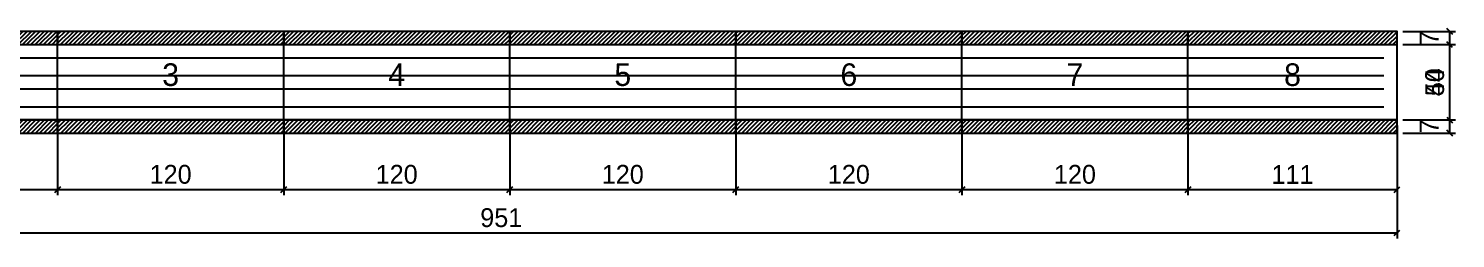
# Model space of a CAD drawing. Extents: x -10500 to 3070, y -11287 to 1250.
# Drawn here: x 1418 to 2175, y -11050 to -10938 of the extents above; entities that cross this region are included whole.
import ezdxf
from ezdxf.enums import TextEntityAlignment as Align

# ---------------------------------------------------------------- set-up
doc = ezdxf.new("R2010")
doc.units = 0
for name, color, linetype in [('5', 5, 'Continuous'), ('COTA', 241, 'Continuous'), ('Painéis', 200, 'Continuous'), ('SARR_2.2x7', 40, 'Continuous'), ('SCO-___-LAJ', 224, 'Continuous')]:
    doc.layers.add(name, color=color, linetype=linetype)
doc.dimstyles.new('PAINEL', dxfattribs={"dimtxt": 10, "dimasz": 3, "dimexe": 3, "dimexo": 3, "dimgap": 3, "dimtad": 1, "dimblk": 'OBLIQUE', "dimblk1": 'OBLIQUE', "dimcen": 2.5, "dimclrd": 4, "dimclre": 4, "dimclrt": 240, "dimazin": 3, "dimtfac": 1, "dimtmove": 0, "dimatfit": 3})

# ---------------------------------------------------------------- blocks, each defined once
blk = doc.blocks.new('_OBLIQUE')
at = {"color": 0, "linetype": 'BYBLOCK'}
blk.add_line((-0.5, -0.5), (0.5, 0.5), dxfattribs=at)

msp = doc.modelspace()

# ---------------------------------------------------------------- hatches: boundary and pattern name
at = {"layer": 'COTA'}
h = msp.add_hatch(dxfattribs=at)
h.set_pattern_fill('ANSI31', scale=0.5)
h.paths.add_polyline_path([(1313, -10947), (1433, -10947), (1433, -10940), (1313, -10940)])
h = msp.add_hatch(dxfattribs=at)
h.set_pattern_fill('ANSI31', scale=0.5)
h.paths.add_polyline_path([(1433, -10947), (1553, -10947), (1553, -10940), (1433, -10940)])
h = msp.add_hatch(dxfattribs=at)
h.set_pattern_fill('ANSI31', scale=0.5)
h.paths.add_polyline_path([(1553, -10947), (1673, -10947), (1673, -10940), (1553, -10940)])
h = msp.add_hatch(dxfattribs=at)
h.set_pattern_fill('ANSI31', scale=0.5)
h.paths.add_polyline_path([(1673, -10947), (1793, -10947), (1793, -10940), (1673, -10940)])
h = msp.add_hatch(dxfattribs=at)
h.set_pattern_fill('ANSI31', scale=0.5)
h.paths.add_polyline_path([(1793, -10947), (1913, -10947), (1913, -10940), (1793, -10940)])
h = msp.add_hatch(dxfattribs=at)
h.set_pattern_fill('ANSI31', scale=0.5)
h.paths.add_polyline_path([(1913, -10947), (2033, -10947), (2033, -10940), (1913, -10940)])
h = msp.add_hatch(dxfattribs=at)
h.set_pattern_fill('ANSI31', scale=0.5)
h.paths.add_polyline_path([(2033, -10947), (2144, -10947), (2144, -10940), (2033, -10940)])
h = msp.add_hatch(dxfattribs=at)
h.set_pattern_fill('ANSI31', scale=0.5)
h.paths.add_polyline_path([(1313, -10994), (1433, -10994), (1433, -10987), (1313, -10987)])
h = msp.add_hatch(dxfattribs=at)
h.set_pattern_fill('ANSI31', scale=0.5)
h.paths.add_polyline_path([(1433, -10994), (1553, -10994), (1553, -10987), (1433, -10987)])
h = msp.add_hatch(dxfattribs=at)
h.set_pattern_fill('ANSI31', scale=0.5)
h.paths.add_polyline_path([(1553, -10994), (1673, -10994), (1673, -10987), (1553, -10987)])
h = msp.add_hatch(dxfattribs=at)
h.set_pattern_fill('ANSI31', scale=0.5)
h.paths.add_polyline_path([(1673, -10994), (1793, -10994), (1793, -10987), (1673, -10987)])
h = msp.add_hatch(dxfattribs=at)
h.set_pattern_fill('ANSI31', scale=0.5)
h.paths.add_polyline_path([(1793, -10994), (1913, -10994), (1913, -10987), (1793, -10987)])
h = msp.add_hatch(dxfattribs=at)
h.set_pattern_fill('ANSI31', scale=0.5)
h.paths.add_polyline_path([(1913, -10994), (2033, -10994), (2033, -10987), (1913, -10987)])
h = msp.add_hatch(dxfattribs=at)
h.set_pattern_fill('ANSI31', scale=0.5)
h.paths.add_polyline_path([(2033, -10994), (2144, -10994), (2144, -10987), (2033, -10987)])

# ---------------------------------------------------------------- linework, layer by layer
at = {"layer": 'Painéis'}
for p, q in [((1313, -10947), (1433, -10947)), ((1433, -10987), (1433, -10947)), ((1433, -10987), (1433, -10947)), ((1433, -10947), (1553, -10947)), ((1433, -10987), (1433, -10947)), ((1553, -10987), (1553, -10947)), ((1553, -10987), (1553, -10947)), ((1553, -10947), (1673, -10947)), ((1553, -10987), (1553, -10947)), ((1673, -10987), (1673, -10947)), ((1673, -10987), (1673, -10947)), ((1673, -10947), (1793, -10947)), ((1673, -10987), (1673, -10947)), ((1793, -10987), (1793, -10947)), ((1793, -10987), (1793, -10947)), ((1793, -10947), (1913, -10947)), ((1793, -10987), (1793, -10947)), ((1913, -10987), (1913, -10947)), ((1913, -10987), (1913, -10947)), ((1913, -10947), (2033, -10947)), ((1913, -10987), (1913, -10947)), ((2033, -10987), (2033, -10947)), ((2033, -10987), (2033, -10947)), ((2033, -10947), (2144, -10947)), ((2033, -10987), (2033, -10947)), ((2144, -10987), (2144, -10947)), ((1313, -10987), (1433, -10987)), ((1433, -10987), (1553, -10987)), ((1553, -10987), (1673, -10987)), ((1673, -10987), (1793, -10987)), ((1793, -10987), (1913, -10987)), ((1913, -10987), (2033, -10987)), ((2033, -10987), (2144, -10987))]:
    msp.add_line(p, q, dxfattribs=at)
at = {"layer": 'SARR_2.2x7'}
for points in [[(1313, -10954), (1433, -10954)], [(1313, -10954), (1433, -10954)], [(1433, -10954), (1553, -10954)], [(1433, -10954), (1553, -10954)], [(1553, -10954), (1673, -10954)], [(1553, -10954), (1673, -10954)], [(1673, -10954), (1793, -10954)], [(1673, -10954), (1793, -10954)], [(1793, -10954), (1913, -10954)], [(1793, -10954), (1913, -10954)], [(1913, -10954), (2033, -10954)], [(1913, -10954), (2033, -10954)], [(2033, -10954), (2137, -10954)], [(2033, -10954), (2137, -10954)], [(1313, -10963.5), (1433, -10963.5)], [(1313, -10963.5), (1433, -10963.5)], [(1433, -10963.5), (1553, -10963.5)], [(1433, -10963.5), (1553, -10963.5)], [(1553, -10963.5), (1673, -10963.5)], [(1553, -10963.5), (1673, -10963.5)], [(1673, -10963.5), (1793, -10963.5)], [(1673, -10963.5), (1793, -10963.5)], [(1793, -10963.5), (1913, -10963.5)], [(1793, -10963.5), (1913, -10963.5)], [(1913, -10963.5), (2033, -10963.5)], [(1913, -10963.5), (2033, -10963.5)], [(2033, -10963.5), (2137, -10963.5)], [(2033, -10963.5), (2137, -10963.5)], [(1313, -10970.5), (1433, -10970.5)], [(1313, -10970.5), (1433, -10970.5)], [(1433, -10970.5), (1553, -10970.5)], [(1433, -10970.5), (1553, -10970.5)], [(1553, -10970.5), (1673, -10970.5)], [(1553, -10970.5), (1673, -10970.5)], [(1673, -10970.5), (1793, -10970.5)], [(1673, -10970.5), (1793, -10970.5)], [(1793, -10970.5), (1913, -10970.5)], [(1793, -10970.5), (1913, -10970.5)], [(1913, -10970.5), (2033, -10970.5)], [(1913, -10970.5), (2033, -10970.5)], [(2033, -10970.5), (2137, -10970.5)], [(2033, -10970.5), (2137, -10970.5)], [(1313, -10980), (1433, -10980)], [(1313, -10980), (1433, -10980)], [(1433, -10980), (1553, -10980)], [(1433, -10980), (1553, -10980)], [(1553, -10980), (1673, -10980)], [(1553, -10980), (1673, -10980)], [(1673, -10980), (1793, -10980)], [(1673, -10980), (1793, -10980)], [(1793, -10980), (1913, -10980)], [(1793, -10980), (1913, -10980)], [(1913, -10980), (2033, -10980)], [(1913, -10980), (2033, -10980)], [(2033, -10980), (2137, -10980)], [(2033, -10980), (2137, -10980)]]:
    msp.add_lwpolyline(points, dxfattribs=at)
at = {"layer": 'SCO-___-LAJ'}
for points in [[(1313, -10947), (1433, -10947), (1433, -10940), (1313, -10940)], [(1433, -10947), (1553, -10947), (1553, -10940), (1433, -10940)], [(1553, -10947), (1673, -10947), (1673, -10940), (1553, -10940)], [(1673, -10947), (1793, -10947), (1793, -10940), (1673, -10940)], [(1793, -10947), (1913, -10947), (1913, -10940), (1793, -10940)], [(1913, -10947), (2033, -10947), (2033, -10940), (1913, -10940)], [(2033, -10947), (2144, -10947), (2144, -10940), (2033, -10940)], [(1313, -10994), (1433, -10994), (1433, -10987), (1313, -10987)], [(1433, -10994), (1553, -10994), (1553, -10987), (1433, -10987)], [(1553, -10994), (1673, -10994), (1673, -10987), (1553, -10987)], [(1673, -10994), (1793, -10994), (1793, -10987), (1673, -10987)], [(1793, -10994), (1913, -10994), (1913, -10987), (1793, -10987)], [(1913, -10994), (2033, -10994), (2033, -10987), (1913, -10987)], [(2033, -10994), (2144, -10994), (2144, -10987), (2033, -10987)]]:
    msp.add_lwpolyline(points, close=True, dxfattribs=at)

# ---------------------------------------------------------------- texts
at = {"layer": '5'}
for s, p in [('3', (1493, -10963)), ('4', (1613, -10963)), ('5', (1733, -10963)), ('6', (1853, -10963)), ('7', (1973, -10963)), ('8', (2088.5, -10963))]:
    msp.add_text(s, height=12, dxfattribs=at).set_placement(p, align=Align.MIDDLE_CENTER)

# ---------------------------------------------------------------- dimensions: what is measured, and where the dimension line sits
at = {"layer": 'COTA'}
for base, p1, p2 in [((2172, -10994), (2144, -10994), (2144, -10940)), ((2172, -10947), (2144, -10947), (2144, -10940)), ((2172, -10987), (2144, -10987), (2144, -10947)), ((2172, -10994), (2144, -10994), (2144, -10987))]:
    msp.add_linear_dim(base=base, p1=p1, p2=p2, angle=90, dimstyle='PAINEL', dxfattribs=at).render()
for base, p1, p2 in [((1193, -11047), (1193, -10987), (2144, -10987)), ((1313, -11024), (1313, -10987), (1433, -10987)), ((1433, -11024), (1433, -10987), (1553, -10987)), ((1553, -11024), (1553, -10987), (1673, -10987)), ((1673, -11024), (1673, -10987), (1793, -10987)), ((1793, -11024), (1793, -10987), (1913, -10987)), ((1913, -11024), (1913, -10987), (2033, -10987)), ((2033, -11024), (2033, -10987), (2144, -10987))]:
    msp.add_linear_dim(base=base, p1=p1, p2=p2, dimstyle='PAINEL', dxfattribs=at).render()

doc.saveas('drawing.dxf')
